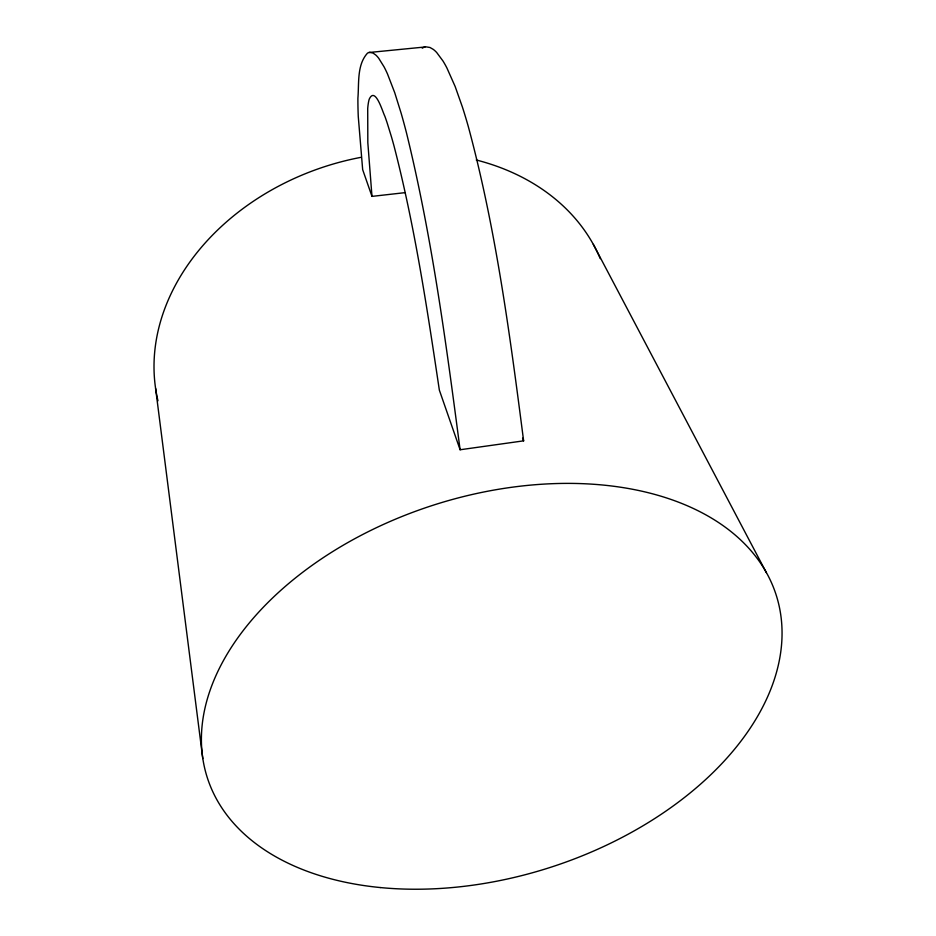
<?xml version="1.0" encoding="UTF-8"?>
<svg xmlns="http://www.w3.org/2000/svg" width="936" height="936" viewBox="0 0 936 936"><rect width="100%" height="100%" fill="white"/><g stroke="black" fill="none" stroke-linecap="round" stroke-linejoin="round"><path stroke-width="1.4" d="M422.241 48.204L423.119 47.689A227.425 40.997 83.2 0 1 425.892 46.835L429.952 47.479L433.251 49.374A230.034 41.5 83.1 0 1 436.738 52.568L442.95 60.957A228.829 41.324 83.2 0 1 446.893 67.942L455.153 86.51L462.337 106.833A261.027 46.66 83 0 1 468.234 126.313C496.057 229.238 509.968 335.287 523.622 440.844L460.102 449.76L439.347 390.113C427.12 308.33 414.823 226.313 394.068 146.18A230.806 32.432 82.8 0 0 391.423 136.726L387.211 123.072A193.389 27.53 82.9 0 0 384.813 116.134C382.754 112.425 375.324 85.819 369.217 99.204A66.269 9.5 83.6 0 0 368.445 102.539A63.215 9.056 83.6 0 0 367.708 108.517L367.825 142.658L371.978 196.384L405.323 192.617M368.948 52.51L424.944 46.999M593.319 244.366L766.397 572.703M522.557 438.165L523.622 440.844M371.978 196.384L362.665 169.638L358.266 116.497A91.471 12.858 83.6 0 1 357.903 98.163C359.155 83.316 356.733 64.993 367.474 53.165A228.723 33.474 83 0 1 369.72 52.357L373.055 53.083L375.816 55.048A231.344 33.883 82.9 0 1 378.752 58.313L384.064 66.854A230.127 33.743 82.9 0 1 387.481 73.921L394.735 92.722L401.146 113.244A262.513 38.095 82.8 0 1 406.493 132.912C432.046 237.054 446.144 343.57 460.102 449.76M155.598 388.405L202.784 758.558M157.973 400.819A232.795 183.971 -17.4 0 1 360.781 157.377M476.272 159.998A232.795 183.971 -17.4 0 1 600.257 258.652M380.402 887.562A298.736 190.324 -17.8 0 0 779.641 608.4A298.736 190.324 -17.8 0 0 315.139 563.191A298.736 190.324 -17.8 0 0 380.402 887.562"/></g></svg>
